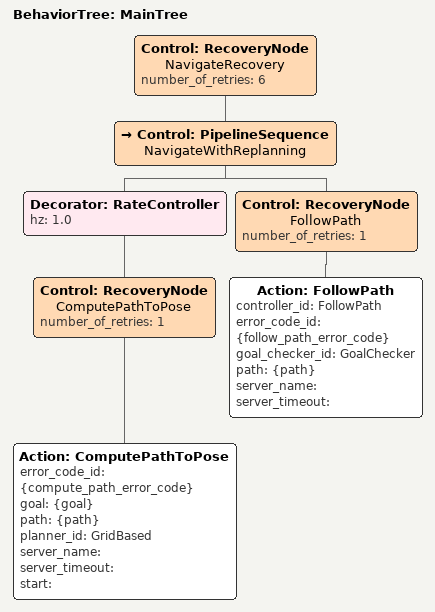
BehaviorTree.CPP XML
<?xml version="1.0"?>
<root main_tree_to_execute="MainTree">
    <BehaviorTree ID="MainTree">
        <Control ID="RecoveryNode" name="NavigateRecovery" number_of_retries="6">
            <Control ID="PipelineSequence" name="NavigateWithReplanning">
                <Decorator ID="RateController" hz="1.0">
                    <Control ID="RecoveryNode" name="ComputePathToPose" number_of_retries="1">
                        <Action ID="ComputePathToPose" error_code_id="{compute_path_error_code}" goal="{goal}" path="{path}" planner_id="GridBased" server_name="" server_timeout="" start=""/>
                    </Control>
                </Decorator>
                <Control ID="RecoveryNode" name="FollowPath" number_of_retries="1">
                    <Action ID="FollowPath" controller_id="FollowPath" error_code_id="{follow_path_error_code}" goal_checker_id="GoalChecker" path="{path}" server_name="" server_timeout=""/>
                </Control>
            </Control>
        </Control>
    </BehaviorTree>
</root>
